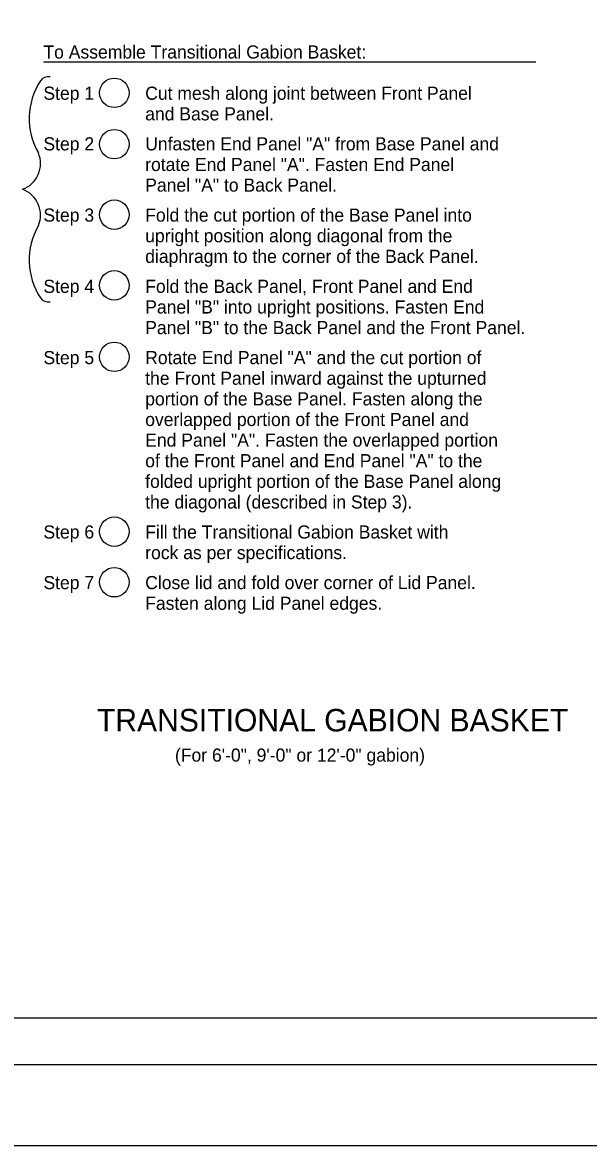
# Model space of a CAD drawing. Extents: x -894 to 866, y -472 to 714.
# Drawn here: x 45 to 347, y -472 to 127 of the extents above; entities that cross this region are included whole.
import ezdxf

# ---------------------------------------------------------------- set-up
doc = ezdxf.new("R2010")
doc.units = 0
for name, color, linetype in [('56 Stage 3 Anno', 7, 'Continuous'), ('57 Undefined', 7, 'Continuous'), ('border_PLOTTING-ELEMENTS', 7, 'Continuous'), ('border_rw_22x34_Cut_Lines', 7, 'Continuous'), ('border_SHEET', 7, 'Continuous')]:
    doc.layers.add(name, color=color, linetype=linetype)

msp = doc.modelspace()

# ---------------------------------------------------------------- linework, layer by layer
at = {"layer": '56 Stage 3 Anno'}
for centre, radius, start, end in [((58.63, 91.93), 5.72, 84.02364, 142.45351), ((84.99, 75.3), 36.87, 146.93581, 209.89876), ((39.57, 51.28), 14.59, 289.81755, 22.7724), ((39.57, 23.82), 14.59, 337.2276, 70.18245), ((84.99, -0.21), 36.87, 150.10124, 213.06419), ((58.63, -16.83), 5.72, 217.54649, 275.97636)]:
    msp.add_arc(centre, radius, start, end, dxfattribs=at)
at = {"layer": '57 Undefined'}
msp.add_line((55.71, 105.57), (318.54, 105.57), dxfattribs=at)
for centre in [(93.54, 89.03), (93.54, 61.66), (93.54, 24.03), (93.54, -13.69), (93.54, -51.79), (93.54, -145), (93.54, -172)]:
    msp.add_circle(centre, 7.86, dxfattribs=at)
at = {"layer": 'border_PLOTTING-ELEMENTS'}
for points in [[(-894.04, -472.43), (865.96, -472.43), (865.96, 713.58), (-894.04, 713.58)], [(-864.04, 670.58), (835.96, 670.58), (835.96, -429.43), (-864.04, -429.43)]]:
    msp.add_lwpolyline(points, close=True, dxfattribs=at)
at = {"layer": 'border_rw_22x34_Cut_Lines'}
msp.add_lwpolyline([(-864.04, 670.58), (835.96, 670.58), (835.96, -429.43), (-864.04, -429.43)], close=True, dxfattribs=at)
at = {"layer": 'border_SHEET'}
msp.add_line((810.96, -404.43), (-814.04, -404.43), dxfattribs=at)

# ---------------------------------------------------------------- texts
at = {"layer": '57 Undefined'}
for s, height, p in [('To Assemble Transitional Gabion Basket:', 7, (55.71, 107.31)), ('Step 1', 7, (55.71, 85.31)), ('Cut mesh along joint between Front Panel', 7, (110.02, 85.31)), ('and Base Panel.', 7, (110.02, 74.31)), ('Step 2', 7, (55.71, 58.31)), ('Unfasten End Panel "A" from Base Panel and', 7, (110.02, 58.31)), ('rotate End Panel "A". Fasten End Panel', 7, (110.02, 47.31)), ('Panel "A" to Back Panel.', 7, (110.02, 36.31)), ('Step 3', 7, (55.71, 20.31)), ('Fold the cut portion of the Base Panel into', 7, (110.02, 20.31)), ('upright position along diagonal from the', 7, (110.02, 9.31)), ('diaphragm to the corner of the Back Panel.', 7, (110.02, -1.69)), ('Step 4', 7, (55.71, -17.69)), ('Fold the Back Panel, Front Panel and End', 7, (110.02, -17.69)), ('Panel "B" into upright positions. Fasten End', 7, (110.02, -28.69)), ('Panel "B" to the Back Panel and the Front Panel.', 7, (110.02, -39.69)), ('Step 5', 7, (55.71, -55.69)), ('Rotate End Panel "A" and the cut portion of', 7, (110.02, -55.69)), ('the Front Panel inward against the upturned', 7, (110.02, -66.69)), ('portion of the Base Panel. Fasten along the', 7, (110.02, -77.69)), ('overlapped portion of the Front Panel and', 7, (110.02, -88.69)), ('End Panel "A". Fasten the overlapped portion', 7, (110.02, -99.69)), ('of the Front Panel and End Panel "A" to the', 7, (110.02, -110.69)), ('folded upright portion of the Base Panel along', 7, (110.02, -121.69)), ('the diagonal (described in Step 3).', 7, (110.02, -132.69)), ('Step 6', 7, (55.71, -148.69)), ('Fill the Transitional Gabion Basket with', 7, (110.02, -148.69)), ('rock as per specifications.', 7, (110.02, -159.69)), ('Step 7', 7, (55.71, -175.69)), ('Close lid and fold over corner of Lid Panel.', 7, (110.02, -175.69)), ('Fasten along Lid Panel edges.', 7, (110.02, -186.69)), ('TRANSITIONAL GABION BASKET', 12, (84.28, -251.57)), ('(For 6\'-0", 9\'-0" or 12\'-0" gabion)', 7, (125.89, -267.69))]:
    msp.add_text(s, height=height, dxfattribs=at).set_placement(p)

doc.saveas('drawing.dxf')
